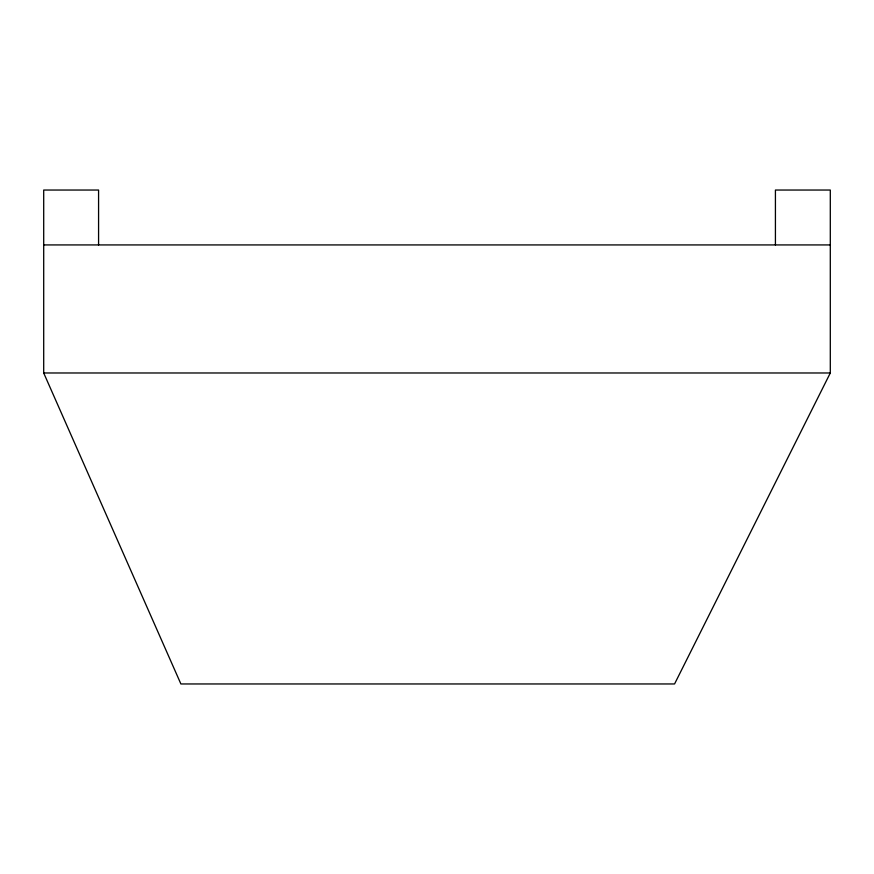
<?xml version="1.0" encoding="UTF-8"?>
<svg xmlns="http://www.w3.org/2000/svg" width="874" height="874" viewBox="0 0 874 874"><rect width="100%" height="100%" fill="white"/><g stroke="black" fill="none" stroke-linecap="round" stroke-linejoin="round"><path stroke-width="1.31" d="M775.424 244.928L775.424 190.04L830.3 190.04L830.3 372.979L674.564 683.96L180.896 683.96L43.7 372.979L43.7 190.04L98.576 190.04L98.576 244.928M43.7 244.928L830.3 244.928M43.7 372.979L830.3 372.979"/></g></svg>
